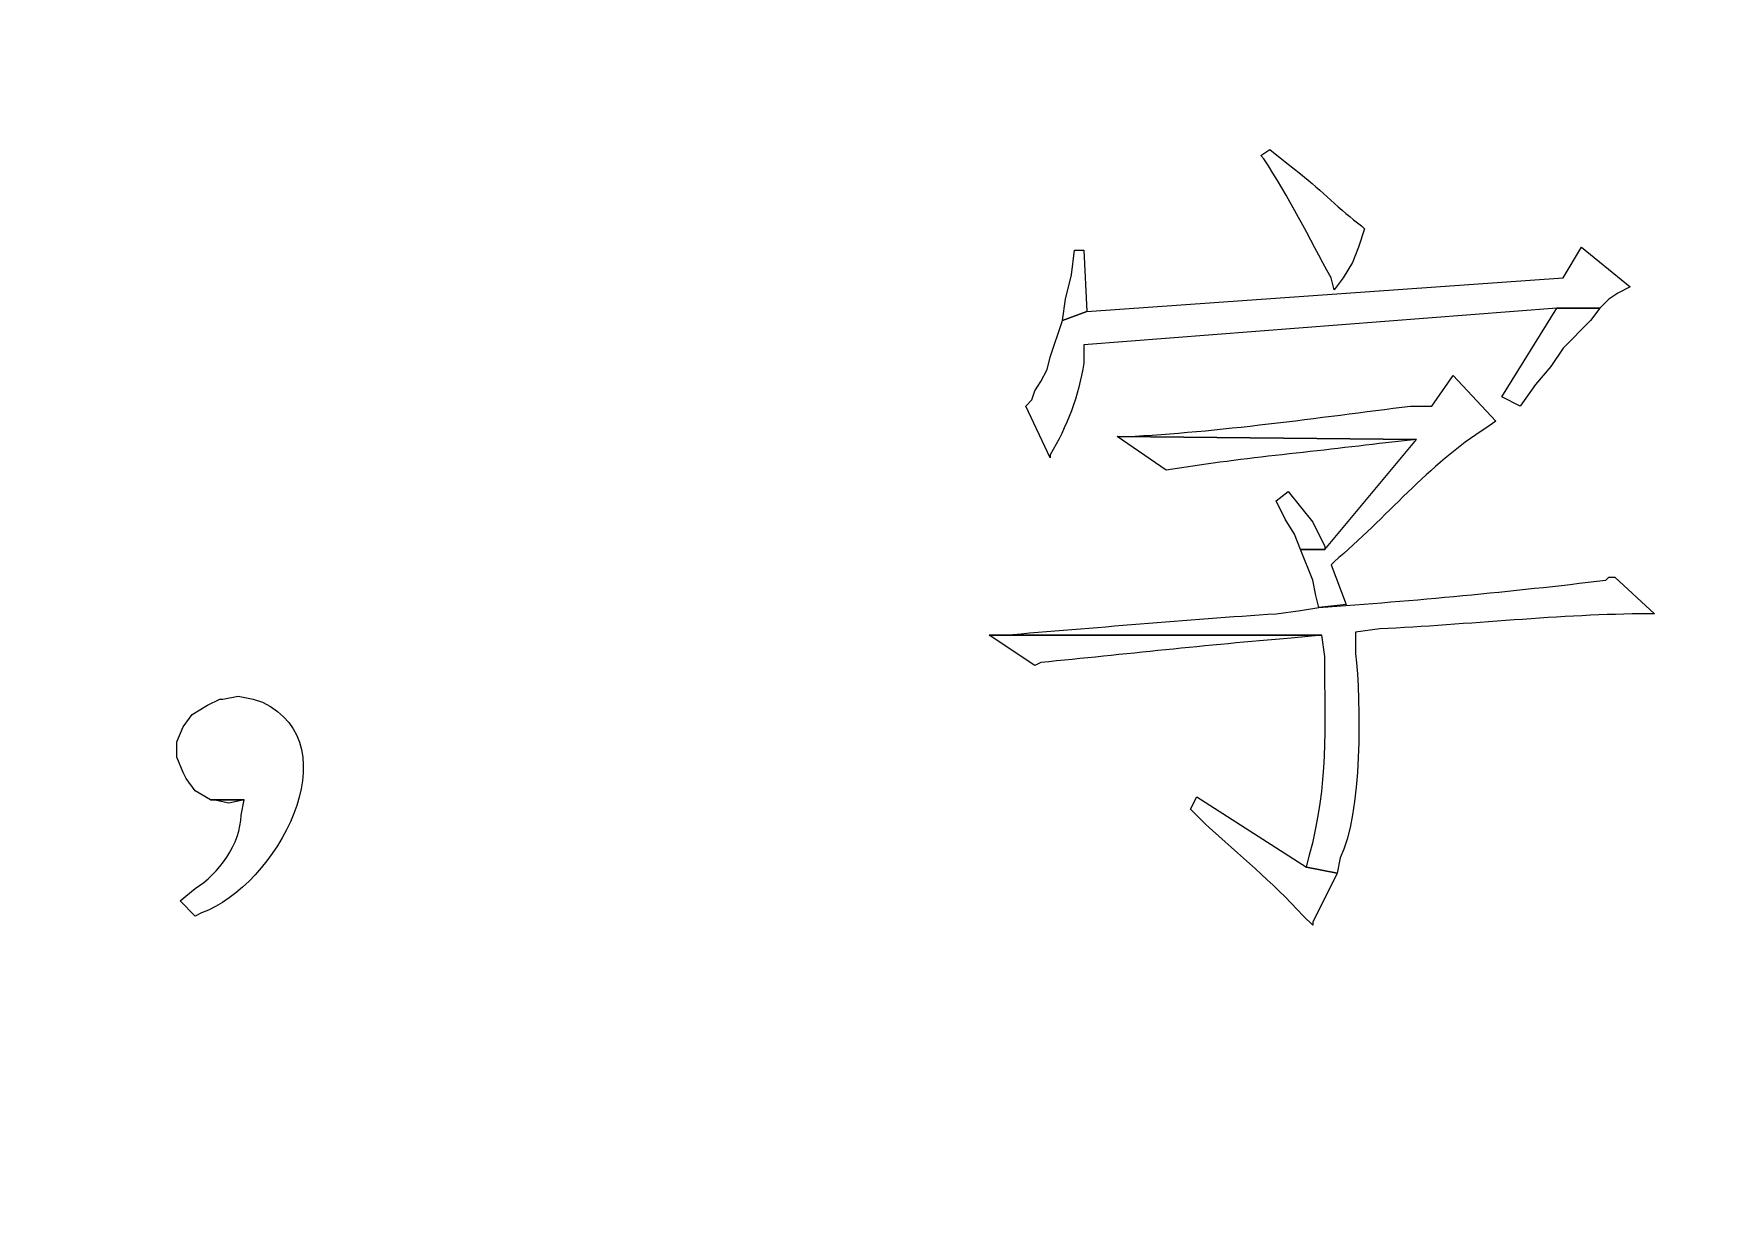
# Model space of a CAD drawing. Header units: centimetres. Extents: x -20.7 to 20.7, y -14.5 to 14.5.
# Drawn here: x -8.68 to -7.52, y -8.72 to -7.911 of the extents above; entities that cross this region are included whole.
import ezdxf

# ---------------------------------------------------------------- set-up
doc = ezdxf.new("R2010")
doc.units = ezdxf.units.CM
doc.header["$MEASUREMENT"] = 0
doc.layers.add('layer 1', color=7, linetype='Continuous')

msp = doc.modelspace()

# ---------------------------------------------------------------- linework, layer by layer
at = {"layer": 'layer 1', "lineweight": 9}
msp.add_open_spline([(19.88612, 13.89874), (19.88612, 13.89874), (-20.11465, 13.89874), (-20.11465, 13.89874), (-20.11465, 13.89874), (-20.11465, 13.89874), (-20.11465, -13.80208), (-20.11465, -13.80208)], degree=3, knots=[0, 0, 0, 0, 0.3333333, 0.3333333, 0.3333333, 0.3333333, 1, 1, 1, 1], dxfattribs=at)
at = {"layer": 'layer 1'}
for points, knots in [([(-7.82317, -7.99183), (-7.82317, -7.99183), (-7.82952, -7.99606), (-7.82952, -7.99606), (-7.82952, -7.99606), (-7.82952, -7.99606), (-7.8274, -7.99818), (-7.8274, -7.99818), (-7.8274, -7.99818), (-7.81022, -8.02471), (-7.79583, -8.05304), (-7.78083, -8.08073), (-7.78083, -8.08073), (-7.78083, -8.08073), (-7.77872, -8.08919), (-7.77872, -8.08919), (-7.77872, -8.08919), (-7.77872, -8.08919), (-7.77237, -8.08073), (-7.77237, -8.08073), (-7.77237, -8.08073), (-7.77237, -8.08073), (-7.76602, -8.07014), (-7.76602, -8.07014), (-7.76602, -8.07014), (-7.76602, -8.07014), (-7.76178, -8.05956), (-7.76178, -8.05956), (-7.76178, -8.05956), (-7.76178, -8.05956), (-7.75755, -8.04686), (-7.75755, -8.04686), (-7.75755, -8.04686), (-7.75755, -8.04686), (-7.75967, -8.04474), (-7.75967, -8.04474), (-7.75967, -8.04474), (-7.77466, -8.03377), (-7.78729, -8.02012), (-7.802, -8.00876), (-7.802, -8.00876), (-7.802, -8.00876), (-7.81258, -8.00029), (-7.81258, -8.00029), (-7.81258, -8.00029), (-7.81258, -8.00029), (-7.82317, -7.99183), (-7.82317, -7.99183)], [0, 0, 0, 0, 0.0769231, 0.0769231, 0.0769231, 0.0769231, 0.1538462, 0.1538462, 0.1538462, 0.1538462, 0.2307692, 0.2307692, 0.2307692, 0.2307692, 0.3076923, 0.3076923, 0.3076923, 0.3076923, 0.3846154, 0.3846154, 0.3846154, 0.3846154, 0.4615385, 0.4615385, 0.4615385, 0.4615385, 0.5384615, 0.5384615, 0.5384615, 0.5384615, 0.6153846, 0.6153846, 0.6153846, 0.6153846, 0.6923077, 0.6923077, 0.6923077, 0.6923077, 0.7692308, 0.7692308, 0.7692308, 0.7692308, 0.8461538, 0.8461538, 0.8461538, 0.8461538, 1, 1, 1, 1]), ([(-7.60727, -8.05956), (-7.60727, -8.05956), (-7.61997, -8.08073), (-7.61997, -8.08073), (-7.61997, -8.08073), (-7.61997, -8.08073), (-7.95017, -8.10401), (-7.95017, -8.10401), (-7.95017, -8.10401), (-7.95017, -8.10401), (-7.9671, -8.11036), (-7.9671, -8.11036), (-7.9671, -8.11036), (-7.9671, -8.11036), (-7.97557, -8.13576), (-7.97557, -8.13576), (-7.97557, -8.13576), (-7.97557, -8.13576), (-7.97768, -8.14423), (-7.97768, -8.14423), (-7.97768, -8.14423), (-7.97768, -8.14423), (-7.98192, -8.1527), (-7.98192, -8.1527), (-7.98192, -8.1527), (-7.98192, -8.1527), (-7.98615, -8.15905), (-7.98615, -8.15905), (-7.98615, -8.15905), (-7.98615, -8.15905), (-7.98827, -8.1654), (-7.98827, -8.1654), (-7.98827, -8.1654), (-7.98827, -8.1654), (-7.9925, -8.16963), (-7.9925, -8.16963), (-7.9925, -8.16963), (-7.9925, -8.16963), (-7.97557, -8.20561), (-7.97557, -8.20561), (-7.97557, -8.20561), (-7.97557, -8.20561), (-7.97557, -8.2035), (-7.97557, -8.2035), (-7.97557, -8.2035), (-7.964, -8.18413), (-7.95567, -8.16236), (-7.95228, -8.14), (-7.95228, -8.14), (-7.95228, -8.14), (-7.95228, -8.1273), (-7.95228, -8.1273), (-7.95228, -8.1273), (-7.95228, -8.1273), (-7.6242, -8.1019), (-7.6242, -8.1019), (-7.6242, -8.1019), (-7.6242, -8.1019), (-7.59457, -8.1019), (-7.59457, -8.1019), (-7.59457, -8.1019), (-7.59457, -8.1019), (-7.58822, -8.09555), (-7.58822, -8.09555), (-7.58822, -8.09555), (-7.58822, -8.09555), (-7.58187, -8.09131), (-7.58187, -8.09131), (-7.58187, -8.09131), (-7.58187, -8.09131), (-7.5734, -8.08708), (-7.5734, -8.08708), (-7.5734, -8.08708), (-7.5734, -8.08708), (-7.60727, -8.05956), (-7.60727, -8.05956)], [0, 0, 0, 0, 0.05, 0.05, 0.05, 0.05, 0.1, 0.1, 0.1, 0.1, 0.15, 0.15, 0.15, 0.15, 0.2, 0.2, 0.2, 0.2, 0.25, 0.25, 0.25, 0.25, 0.3, 0.3, 0.3, 0.3, 0.35, 0.35, 0.35, 0.35, 0.4, 0.4, 0.4, 0.4, 0.45, 0.45, 0.45, 0.45, 0.5, 0.5, 0.5, 0.5, 0.55, 0.55, 0.55, 0.55, 0.6, 0.6, 0.6, 0.6, 0.65, 0.65, 0.65, 0.65, 0.7, 0.7, 0.7, 0.7, 0.75, 0.75, 0.75, 0.75, 0.8, 0.8, 0.8, 0.8, 0.85, 0.85, 0.85, 0.85, 0.9, 0.9, 0.9, 0.9, 1, 1, 1, 1]), ([(-7.95228, -8.06168), (-7.95228, -8.06168), (-7.95863, -8.06168), (-7.95863, -8.06168), (-7.95863, -8.06168), (-7.95863, -8.06168), (-7.96075, -8.07861), (-7.96075, -8.07861), (-7.96075, -8.07861), (-7.96075, -8.07861), (-7.96498, -8.09555), (-7.96498, -8.09555), (-7.96498, -8.09555), (-7.96498, -8.09555), (-7.9671, -8.11036), (-7.9671, -8.11036), (-7.9671, -8.11036), (-7.9671, -8.11036), (-7.95017, -8.10401), (-7.95017, -8.10401), (-7.95017, -8.10401), (-7.95017, -8.10401), (-7.95228, -8.06168), (-7.95228, -8.06168)], [0, 0, 0, 0, 0.1428571, 0.1428571, 0.1428571, 0.1428571, 0.2857143, 0.2857143, 0.2857143, 0.2857143, 0.4285714, 0.4285714, 0.4285714, 0.4285714, 0.5714286, 0.5714286, 0.5714286, 0.5714286, 0.7142857, 0.7142857, 0.7142857, 0.7142857, 1, 1, 1, 1]), ([(-7.59457, -8.1019), (-7.59457, -8.1019), (-7.6242, -8.1019), (-7.6242, -8.1019), (-7.6242, -8.1019), (-7.6242, -8.1019), (-7.6623, -8.16328), (-7.6623, -8.16328), (-7.6623, -8.16328), (-7.6623, -8.16328), (-7.6496, -8.16963), (-7.6496, -8.16963), (-7.6496, -8.16963), (-7.6496, -8.16963), (-7.63902, -8.15481), (-7.63902, -8.15481), (-7.63902, -8.15481), (-7.63902, -8.15481), (-7.62843, -8.14211), (-7.62843, -8.14211), (-7.62843, -8.14211), (-7.62843, -8.14211), (-7.61997, -8.12941), (-7.61997, -8.12941), (-7.61997, -8.12941), (-7.61997, -8.12941), (-7.60092, -8.11036), (-7.60092, -8.11036), (-7.60092, -8.11036), (-7.60092, -8.11036), (-7.59457, -8.1019), (-7.59457, -8.1019)], [0, 0, 0, 0, 0.1111111, 0.1111111, 0.1111111, 0.1111111, 0.2222222, 0.2222222, 0.2222222, 0.2222222, 0.3333333, 0.3333333, 0.3333333, 0.3333333, 0.4444444, 0.4444444, 0.4444444, 0.4444444, 0.5555556, 0.5555556, 0.5555556, 0.5555556, 0.6666667, 0.6666667, 0.6666667, 0.6666667, 0.7777778, 0.7777778, 0.7777778, 0.7777778, 1, 1, 1, 1]), ([(-7.69617, -8.14846), (-7.69617, -8.14846), (-7.71098, -8.16963), (-7.71098, -8.16963), (-7.71098, -8.16963), (-7.71098, -8.16963), (-7.7258, -8.16963), (-7.7258, -8.16963), (-7.7258, -8.16963), (-7.78891, -8.1776), (-7.85957, -8.18769), (-7.92265, -8.1908), (-7.92265, -8.1908), (-7.92265, -8.1908), (-7.929, -8.1908), (-7.929, -8.1908), (-7.929, -8.1908), (-7.929, -8.1908), (-7.72157, -8.19291), (-7.72157, -8.19291), (-7.72157, -8.19291), (-7.72157, -8.19291), (-7.78507, -8.26911), (-7.78507, -8.26911), (-7.78507, -8.26911), (-7.78507, -8.26911), (-7.802, -8.26911), (-7.802, -8.26911), (-7.802, -8.26911), (-7.802, -8.26911), (-7.79353, -8.29028), (-7.79353, -8.29028), (-7.79353, -8.29028), (-7.79353, -8.29028), (-7.79142, -8.30086), (-7.79142, -8.30086), (-7.79142, -8.30086), (-7.79142, -8.30086), (-7.7893, -8.30933), (-7.7893, -8.30933), (-7.7893, -8.30933), (-7.7893, -8.30933), (-7.77025, -8.30721), (-7.77025, -8.30721), (-7.77025, -8.30721), (-7.77025, -8.30721), (-7.78083, -8.2797), (-7.78083, -8.2797), (-7.78083, -8.2797), (-7.78083, -8.2797), (-7.77872, -8.27758), (-7.77872, -8.27758), (-7.77872, -8.27758), (-7.74235, -8.24703), (-7.71395, -8.21069), (-7.67288, -8.18445), (-7.67288, -8.18445), (-7.67288, -8.18445), (-7.66653, -8.18021), (-7.66653, -8.18021), (-7.66653, -8.18021), (-7.66653, -8.18021), (-7.69617, -8.14846), (-7.69617, -8.14846)], [0, 0, 0, 0, 0.0588235, 0.0588235, 0.0588235, 0.0588235, 0.1176471, 0.1176471, 0.1176471, 0.1176471, 0.1764706, 0.1764706, 0.1764706, 0.1764706, 0.2352941, 0.2352941, 0.2352941, 0.2352941, 0.2941176, 0.2941176, 0.2941176, 0.2941176, 0.3529412, 0.3529412, 0.3529412, 0.3529412, 0.4117647, 0.4117647, 0.4117647, 0.4117647, 0.4705882, 0.4705882, 0.4705882, 0.4705882, 0.5294118, 0.5294118, 0.5294118, 0.5294118, 0.5882353, 0.5882353, 0.5882353, 0.5882353, 0.6470588, 0.6470588, 0.6470588, 0.6470588, 0.7058824, 0.7058824, 0.7058824, 0.7058824, 0.7647059, 0.7647059, 0.7647059, 0.7647059, 0.8235294, 0.8235294, 0.8235294, 0.8235294, 0.8823529, 0.8823529, 0.8823529, 0.8823529, 1, 1, 1, 1]), ([(-7.929, -8.1908), (-7.929, -8.1908), (-7.89513, -8.21408), (-7.89513, -8.21408), (-7.89513, -8.21408), (-7.84659, -8.206), (-7.79276, -8.20145), (-7.74273, -8.19503), (-7.74273, -8.19503), (-7.74273, -8.19503), (-7.72157, -8.19291), (-7.72157, -8.19291), (-7.72157, -8.19291), (-7.72157, -8.19291), (-7.929, -8.1908), (-7.929, -8.1908)], [0, 0, 0, 0, 0.2, 0.2, 0.2, 0.2, 0.4, 0.4, 0.4, 0.4, 0.6, 0.6, 0.6, 0.6, 1, 1, 1, 1]), ([(-7.81047, -8.2289), (-7.81047, -8.2289), (-7.81893, -8.23525), (-7.81893, -8.23525), (-7.81893, -8.23525), (-7.81893, -8.23525), (-7.81258, -8.24795), (-7.81258, -8.24795), (-7.81258, -8.24795), (-7.81258, -8.24795), (-7.80623, -8.25853), (-7.80623, -8.25853), (-7.80623, -8.25853), (-7.80623, -8.25853), (-7.802, -8.26911), (-7.802, -8.26911), (-7.802, -8.26911), (-7.802, -8.26911), (-7.78507, -8.26911), (-7.78507, -8.26911), (-7.78507, -8.26911), (-7.78507, -8.26911), (-7.78507, -8.267), (-7.78507, -8.267), (-7.78507, -8.267), (-7.78507, -8.267), (-7.79353, -8.25006), (-7.79353, -8.25006), (-7.79353, -8.25006), (-7.79353, -8.25006), (-7.802, -8.23948), (-7.802, -8.23948), (-7.802, -8.23948), (-7.802, -8.23948), (-7.81047, -8.2289), (-7.81047, -8.2289)], [0, 0, 0, 0, 0.1, 0.1, 0.1, 0.1, 0.2, 0.2, 0.2, 0.2, 0.3, 0.3, 0.3, 0.3, 0.4, 0.4, 0.4, 0.4, 0.5, 0.5, 0.5, 0.5, 0.6, 0.6, 0.6, 0.6, 0.7, 0.7, 0.7, 0.7, 0.8, 0.8, 0.8, 0.8, 1, 1, 1, 1]), ([(-7.58398, -8.28816), (-7.58398, -8.28816), (-7.58822, -8.28816), (-7.58822, -8.28816), (-7.58822, -8.28816), (-7.58822, -8.28816), (-7.59033, -8.29028), (-7.59033, -8.29028), (-7.59033, -8.29028), (-7.65588, -8.29836), (-7.72287, -8.3045), (-7.7893, -8.30933), (-7.7893, -8.30933), (-7.7893, -8.30933), (-7.802, -8.31145), (-7.802, -8.31145), (-7.802, -8.31145), (-7.802, -8.31145), (-7.81893, -8.31356), (-7.81893, -8.31356), (-7.81893, -8.31356), (-7.88148, -8.31776), (-7.94512, -8.3233), (-8.00732, -8.32838), (-8.00732, -8.32838), (-8.00732, -8.32838), (-8.0179, -8.32838), (-8.0179, -8.32838), (-8.0179, -8.32838), (-8.0179, -8.32838), (-7.78718, -8.32838), (-7.78718, -8.32838), (-7.78718, -8.32838), (-7.78718, -8.32838), (-7.78507, -8.3432), (-7.78507, -8.3432), (-7.78507, -8.3432), (-7.78528, -8.39519), (-7.78207, -8.4297), (-7.79565, -8.48078), (-7.79565, -8.48078), (-7.79565, -8.48078), (-7.79777, -8.48925), (-7.79777, -8.48925), (-7.79777, -8.48925), (-7.79777, -8.48925), (-7.7766, -8.49348), (-7.7766, -8.49348), (-7.7766, -8.49348), (-7.7766, -8.49348), (-7.77448, -8.4829), (-7.77448, -8.4829), (-7.77448, -8.4829), (-7.75942, -8.45386), (-7.75974, -8.37364), (-7.7639, -8.34108), (-7.7639, -8.34108), (-7.7639, -8.34108), (-7.7639, -8.32626), (-7.7639, -8.32626), (-7.7639, -8.32626), (-7.7639, -8.32626), (-7.74697, -8.32415), (-7.74697, -8.32415), (-7.74697, -8.32415), (-7.6865, -8.32118), (-7.62131, -8.31399), (-7.5607, -8.31356), (-7.5607, -8.31356), (-7.5607, -8.31356), (-7.55647, -8.31356), (-7.55647, -8.31356), (-7.55647, -8.31356), (-7.55647, -8.31356), (-7.58398, -8.28816), (-7.58398, -8.28816)], [0, 0, 0, 0, 0.05, 0.05, 0.05, 0.05, 0.1, 0.1, 0.1, 0.1, 0.15, 0.15, 0.15, 0.15, 0.2, 0.2, 0.2, 0.2, 0.25, 0.25, 0.25, 0.25, 0.3, 0.3, 0.3, 0.3, 0.35, 0.35, 0.35, 0.35, 0.4, 0.4, 0.4, 0.4, 0.45, 0.45, 0.45, 0.45, 0.5, 0.5, 0.5, 0.5, 0.55, 0.55, 0.55, 0.55, 0.6, 0.6, 0.6, 0.6, 0.65, 0.65, 0.65, 0.65, 0.7, 0.7, 0.7, 0.7, 0.75, 0.75, 0.75, 0.75, 0.8, 0.8, 0.8, 0.8, 0.85, 0.85, 0.85, 0.85, 0.9, 0.9, 0.9, 0.9, 1, 1, 1, 1]), ([(-8.0179, -8.32838), (-8.0179, -8.32838), (-7.98615, -8.34955), (-7.98615, -8.34955), (-7.98615, -8.34955), (-7.98615, -8.34955), (-7.98192, -8.34743), (-7.98192, -8.34743), (-7.98192, -8.34743), (-7.92413, -8.34175), (-7.86709, -8.33529), (-7.80835, -8.3305), (-7.80835, -8.3305), (-7.80835, -8.3305), (-7.78718, -8.32838), (-7.78718, -8.32838), (-7.78718, -8.32838), (-7.78718, -8.32838), (-8.0179, -8.32838), (-8.0179, -8.32838)], [0, 0, 0, 0, 0.1666667, 0.1666667, 0.1666667, 0.1666667, 0.3333333, 0.3333333, 0.3333333, 0.3333333, 0.5, 0.5, 0.5, 0.5, 0.6666667, 0.6666667, 0.6666667, 0.6666667, 1, 1, 1, 1]), ([(-8.5386, -8.37071), (-8.5386, -8.37071), (-8.54918, -8.37283), (-8.54918, -8.37283), (-8.54918, -8.37283), (-8.54918, -8.37283), (-8.5513, -8.37283), (-8.5513, -8.37283), (-8.5513, -8.37283), (-8.5513, -8.37283), (-8.55977, -8.37706), (-8.55977, -8.37706), (-8.55977, -8.37706), (-8.55977, -8.37706), (-8.57035, -8.38341), (-8.57035, -8.38341), (-8.57035, -8.38341), (-8.57035, -8.38341), (-8.5767, -8.39188), (-8.5767, -8.39188), (-8.5767, -8.39188), (-8.5767, -8.39188), (-8.58093, -8.40246), (-8.58093, -8.40246), (-8.58093, -8.40246), (-8.58093, -8.40246), (-8.58093, -8.41305), (-8.58093, -8.41305), (-8.58093, -8.41305), (-8.58093, -8.41305), (-8.5767, -8.42363), (-8.5767, -8.42363), (-8.5767, -8.42363), (-8.5767, -8.42363), (-8.57458, -8.42786), (-8.57458, -8.42786), (-8.57458, -8.42786), (-8.57458, -8.42786), (-8.56823, -8.43633), (-8.56823, -8.43633), (-8.56823, -8.43633), (-8.56823, -8.43633), (-8.55765, -8.44268), (-8.55765, -8.44268), (-8.55765, -8.44268), (-8.55765, -8.44268), (-8.53437, -8.44268), (-8.53437, -8.44268), (-8.53437, -8.44268), (-8.53437, -8.44268), (-8.53648, -8.45326), (-8.53648, -8.45326), (-8.53648, -8.45326), (-8.53673, -8.47288), (-8.55201, -8.49408), (-8.56823, -8.50406), (-8.56823, -8.50406), (-8.56823, -8.50406), (-8.57882, -8.51253), (-8.57882, -8.51253), (-8.57882, -8.51253), (-8.57882, -8.51253), (-8.56823, -8.52311), (-8.56823, -8.52311), (-8.56823, -8.52311), (-8.56823, -8.52311), (-8.564, -8.521), (-8.564, -8.521), (-8.564, -8.521), (-8.512, -8.50223), (-8.45922, -8.40483), (-8.52167, -8.37495), (-8.52167, -8.37495), (-8.52167, -8.37495), (-8.52802, -8.37283), (-8.52802, -8.37283), (-8.52802, -8.37283), (-8.52802, -8.37283), (-8.5386, -8.37071), (-8.5386, -8.37071)], [0, 0, 0, 0, 0.047619, 0.047619, 0.047619, 0.047619, 0.0952381, 0.0952381, 0.0952381, 0.0952381, 0.1428571, 0.1428571, 0.1428571, 0.1428571, 0.1904762, 0.1904762, 0.1904762, 0.1904762, 0.2380952, 0.2380952, 0.2380952, 0.2380952, 0.2857143, 0.2857143, 0.2857143, 0.2857143, 0.3333333, 0.3333333, 0.3333333, 0.3333333, 0.3809524, 0.3809524, 0.3809524, 0.3809524, 0.4285714, 0.4285714, 0.4285714, 0.4285714, 0.4761905, 0.4761905, 0.4761905, 0.4761905, 0.5238095, 0.5238095, 0.5238095, 0.5238095, 0.5714286, 0.5714286, 0.5714286, 0.5714286, 0.6190476, 0.6190476, 0.6190476, 0.6190476, 0.6666667, 0.6666667, 0.6666667, 0.6666667, 0.7142857, 0.7142857, 0.7142857, 0.7142857, 0.7619048, 0.7619048, 0.7619048, 0.7619048, 0.8095238, 0.8095238, 0.8095238, 0.8095238, 0.8571429, 0.8571429, 0.8571429, 0.8571429, 0.9047619, 0.9047619, 0.9047619, 0.9047619, 1, 1, 1, 1]), ([(-8.55765, -8.44268), (-8.55765, -8.44268), (-8.55553, -8.44268), (-8.55553, -8.44268), (-8.55553, -8.44268), (-8.55553, -8.44268), (-8.54495, -8.44479), (-8.54495, -8.44479), (-8.54495, -8.44479), (-8.54495, -8.44479), (-8.53437, -8.44268), (-8.53437, -8.44268), (-8.53437, -8.44268), (-8.53437, -8.44268), (-8.55765, -8.44268), (-8.55765, -8.44268)], [0, 0, 0, 0, 0.2, 0.2, 0.2, 0.2, 0.4, 0.4, 0.4, 0.4, 0.6, 0.6, 0.6, 0.6, 1, 1, 1, 1]), ([(-7.87397, -8.44056), (-7.87397, -8.44056), (-7.8782, -8.44903), (-7.8782, -8.44903), (-7.8782, -8.44903), (-7.8782, -8.44903), (-7.86762, -8.45961), (-7.86762, -8.45961), (-7.86762, -8.45961), (-7.8431, -8.48205), (-7.82313, -8.49814), (-7.79988, -8.52311), (-7.79988, -8.52311), (-7.79988, -8.52311), (-7.79353, -8.52946), (-7.79353, -8.52946), (-7.79353, -8.52946), (-7.79353, -8.52946), (-7.79353, -8.52735), (-7.79353, -8.52735), (-7.79353, -8.52735), (-7.79353, -8.52735), (-7.7766, -8.49348), (-7.7766, -8.49348), (-7.7766, -8.49348), (-7.7766, -8.49348), (-7.79777, -8.48925), (-7.79777, -8.48925), (-7.79777, -8.48925), (-7.79777, -8.48925), (-7.87397, -8.44056), (-7.87397, -8.44056)], [0, 0, 0, 0, 0.1111111, 0.1111111, 0.1111111, 0.1111111, 0.2222222, 0.2222222, 0.2222222, 0.2222222, 0.3333333, 0.3333333, 0.3333333, 0.3333333, 0.4444444, 0.4444444, 0.4444444, 0.4444444, 0.5555556, 0.5555556, 0.5555556, 0.5555556, 0.6666667, 0.6666667, 0.6666667, 0.6666667, 0.7777778, 0.7777778, 0.7777778, 0.7777778, 1, 1, 1, 1])]:
    msp.add_open_spline(points, degree=3, knots=knots, dxfattribs=at)

doc.saveas('drawing.dxf')
